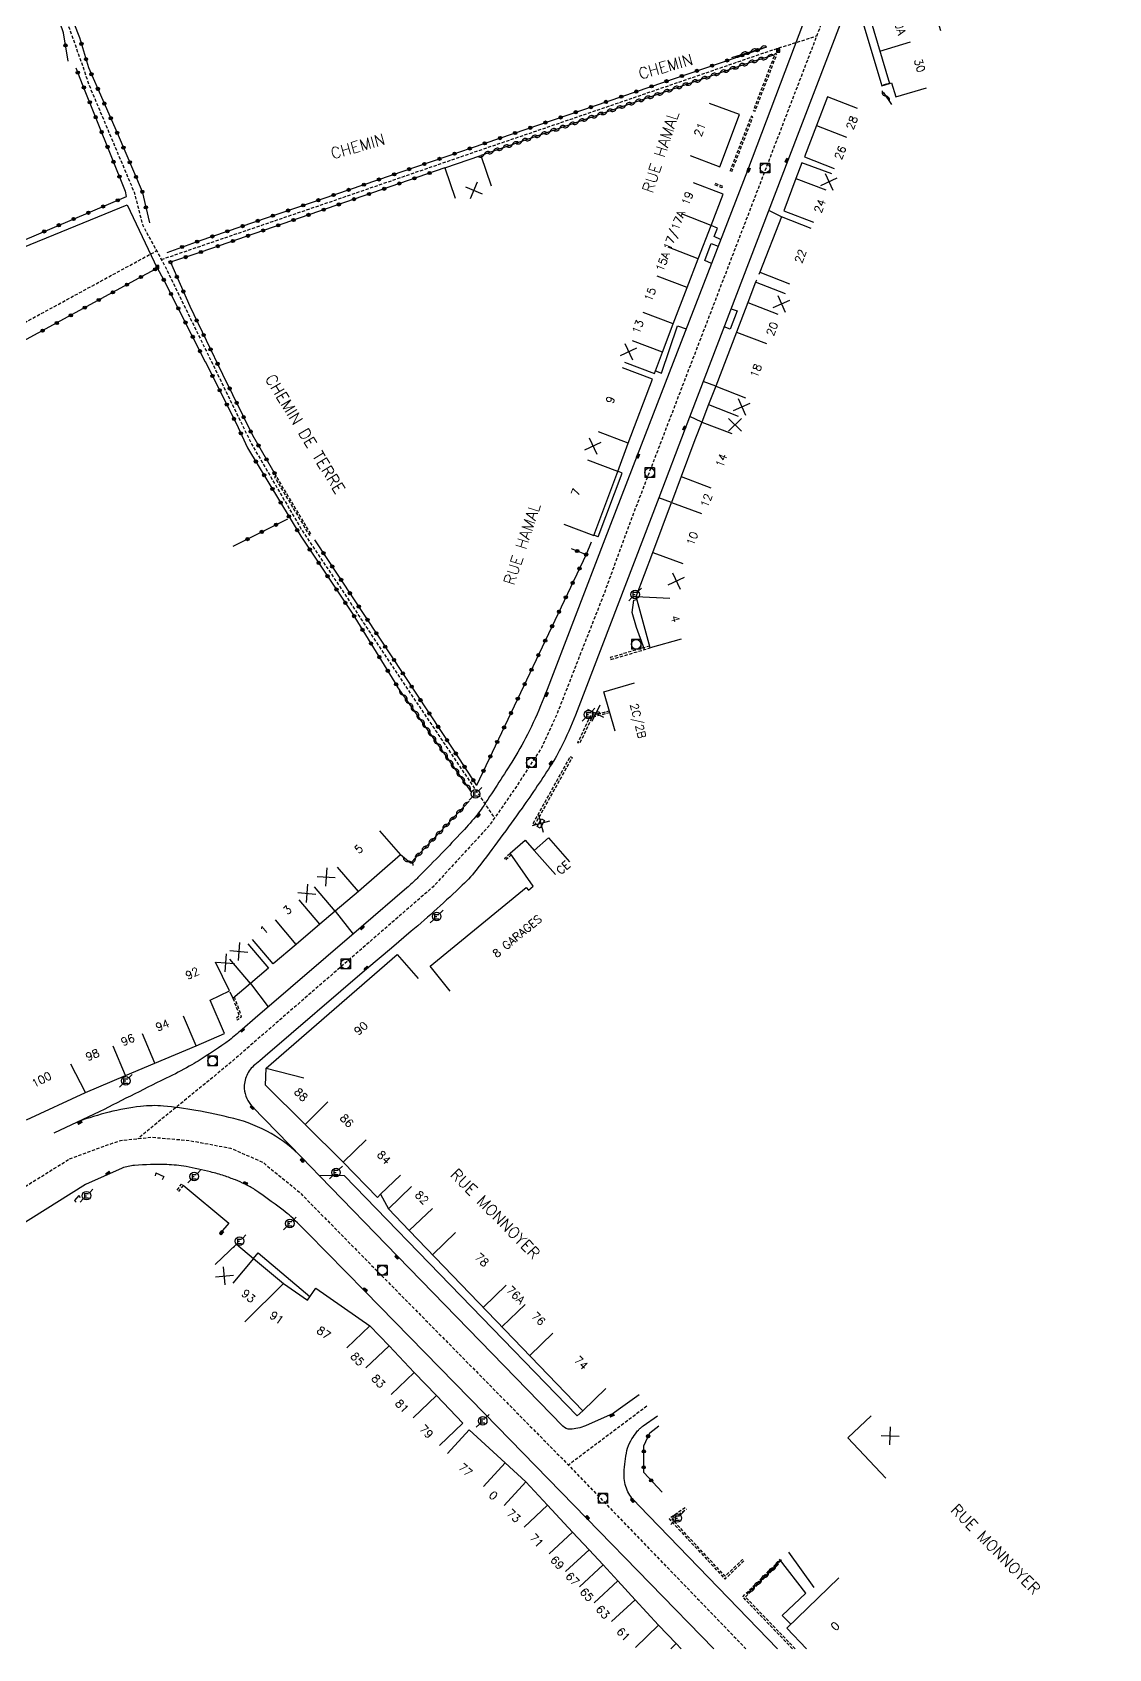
# Model space of a CAD drawing. Header units: millimetres. Extents: x 150000 to 151000, y 127999 to 129000.
# Drawn here: x 150408.3 to 150576.5, y 128000 to 128252.4 of the extents above; entities that cross this region are included whole.
import ezdxf
from ezdxf.enums import TextEntityAlignment as Align

# ---------------------------------------------------------------- set-up
doc = ezdxf.new("R2010")
doc.units = ezdxf.units.MM
doc.linetypes.add('DASHED', pattern=[0.75, 0.5, -0.25])
doc.layers.get('0').update_dxf_attribs({"linetype": 'CONTINUOUS'})
for name, color, linetype in [('W0001', 6, 'DASHED'), ('W0008', 7, 'CONTINUOUS'), ('W0017', 7, 'CONTINUOUS'), ('W0100', 7, 'CONTINUOUS'), ('W0112', 1, 'DASHED'), ('W0310', 3, 'CONTINUOUS'), ('W0322', 7, 'CONTINUOUS'), ('W0330', 7, 'CONTINUOUS'), ('W0334', 7, 'CONTINUOUS'), ('W0400', 7, 'CONTINUOUS'), ('W0420', 7, 'CONTINUOUS'), ('W0471', 7, 'CONTINUOUS'), ('W0984', 7, 'CONTINUOUS'), ('W0989', 7, 'CONTINUOUS'), ('W0991', 7, 'CONTINUOUS'), ('W1102', 7, 'CONTINUOUS')]:
    doc.layers.add(name, color=color, linetype=linetype)
doc.styles.get("Standard").update_dxf_attribs({"font": 'romans.shx', "width": 0.85})

# ---------------------------------------------------------------- blocks, each defined once
blk = doc.blocks.new('t310o')
at = {"color": 0, "linetype": 'Continuous'}
for centre, start, end in [((-0.5, 0.38), 216.8699, 323.1304), ((0.5, -0.37), 36.8699, 143.1303)]:
    blk.add_arc(centre, 0.625, start, end, dxfattribs=at)
blk = doc.blocks.new('t322o')
at = {"color": 0, "linetype": 'Continuous'}
for radius in [0.25, 0.15]:
    blk.add_circle((0, 0), radius, dxfattribs=at)
blk = doc.blocks.new('T471')
for p, q in [((-0.333334, 0.333334), (-0.333334, -0.333334)), ((-0.333334, 0.333334), (0.333334, 0.333334)), ((-0.333334, 0), (0, 0)), ((0.500001, 0.500001), (1.000002, 1.000002)), ((-0.500001, -0.500001), (-1.000002, -1.000002)), ((-0.333334, -0.333334), (0.333334, -0.333334))]:
    blk.add_line(p, q)
blk.add_ellipse((0, 0), major_axis=(0.471405, 0.471405), ratio=1, start_param=5.4977871438, end_param=11.780972451)
blk = doc.blocks.new('T400')
for p, q in [((-0.15, 0.3), (0.15, 0.3)), ((-0.15, -0.25), (-0.15, 0.3)), ((-0.15, 0.15), (0.15, 0.15)), ((-0.15, 0), (0.15, 0)), ((0.15, 0.3), (0.15, -0.25)), ((-0.15, -0.15), (0.15, -0.15)), ((-0.15, -0.25), (-0.15, -0.3)), ((-0.15, -0.3), (0.15, -0.3)), ((0.15, -0.3), (0.15, -0.25))]:
    blk.add_line(p, q)
blk = doc.blocks.new('T420')
for p, q in [((0.75, 0.75), (-0.75, 0.75)), ((-0.75, 0.75), (-0.75, -0.75)), ((0.75, 0.75), (0.75, -0.75)), ((0.75, -0.75), (-0.75, -0.75))]:
    blk.add_line(p, q)
blk.add_ellipse((0, 0), major_axis=(-0.53, 0.53), ratio=1, start_param=3.926991, end_param=10.210176)
blk = doc.blocks.new('t991o')
at = {"color": 0, "linetype": 'Continuous'}
for p, q in [((-1, 1), (1, -1)), ((-1, -1), (1, 1))]:
    blk.add_line(p, q, dxfattribs=at)
blk = doc.blocks.new('t330o')
at = {"color": 0, "linetype": 'Continuous'}
for p, q in [((0.25, -0.25), (-0.25, 0.25)), ((-0.25, -0.25), (0.25, 0.25)), ((-0.25, 0.25), (-0.25, -0.25)), ((0.25, 0.25), (-0.25, 0.25)), ((0.25, -0.25), (0.25, 0.25)), ((-0.25, -0.25), (0.25, -0.25)), ((-0.25, -0.25), (-0.25, -0.25))]:
    blk.add_line(p, q, dxfattribs=at)

msp = doc.modelspace()

# ---------------------------------------------------------------- linework, layer by layer
at = {"layer": 'W0001', "flags": 128}
for points in [[(150481.93, 128686.81), (150484.56, 128680.58), (150494.57, 128657.93), (150499.42, 128646.64), (150506.57, 128630.5), (150509.82, 128622.69), (150514.76, 128610.71), (150520.48, 128597.04), (150522.95, 128590.54), (150528.28, 128575.83), (150533.24, 128562.18), (150534.54, 128558.27), (150536.1, 128553.46), (150537.66, 128548.64), (150539.48, 128542.26), (150542.21, 128532.5), (150549.61, 128501.92), (150566.78, 128431.67), (150570.54, 128416.31), (150575.48, 128395.11), (150576.52, 128385.74), (150575.86, 128372.99), (150574.17, 128365.96), (150572.86, 128361.93), (150565.95, 128343.71), (150531.51, 128253.45), (150501.75, 128175.93), (150497.67, 128164.76), (150493.89, 128155.13), (150490.24, 128145.77), (150487.89, 128140.69), (150483.85, 128134.45), (150479.68, 128128.46), (150470.95, 128118.97), (150439.04, 128091.27), (150424.83, 128079.64)], [(150568.47, 128424.75), (150538.97, 128416.48), (150486.34, 128401.02), (150446.9, 128389.63), (150427.5, 128386.97), (150358.53, 128364.95), (150363.96, 128349.96), (150367.39, 128341.72), (150374.59, 128327.81), (150379.22, 128319.05), (150381.46, 128314.89), (150384.02, 128309.77), (150389.53, 128299.06), (150396.02, 128286.69), (150398.25, 128283.09), (150400.25, 128280.69), (150401.69, 128278.22), (150406.24, 128270.78), (150408.8, 128266.38), (150410.72, 128262.06), (150414.15, 128252.95), (150416.31, 128246.79), (150417.13, 128244.32), (150424.24, 128227.45), (150425.59, 128222.25), (150429.03, 128215.94), (150442.62, 128188.05), (150450.44, 128174.68), (150455.61, 128166.98), (150465.96, 128151.33), (150480.55, 128129.71)], [(150428.49, 128216.93), (150455.68, 128226.22), (150477.81, 128233.85), (150499.57, 128241.27), (150523.73, 128249.57), (150530.89, 128251.84)], [(150327.75, 128164.84), (150350.31, 128174.64), (150372.58, 128188.17), (150399.01, 128202.66), (150427.75, 128218.29)], [(150414.16, 128076.48), (150417.66, 128077.8), (150422.09, 128079.36), (150427.04, 128079.87), (150432.9, 128079.35), (150439.28, 128078.17), (150444.35, 128075.96), (150450.08, 128071.27), (150491.07, 128029.73), (150519.81, 128000)], [(150504.36, 128037.87), (150492.1, 128028.67)]]:
    msp.add_lwpolyline(points, dxfattribs=at)
at = {"layer": 'W0001'}
msp.add_lwpolyline([(150291.17, 128000), (150294.16, 128001.86), (150312.04, 128012.97), (150335.93, 128027.87), (150361.73, 128043.9), (150368.65, 128048.22), (150394.46, 128064.26), (150414.16, 128076.48)], dxfattribs=at)
at = {"layer": 'W0008', "flags": 128}
for points in [[(150539.21, 128281.36), (150520.06, 128230.84), (150502.83, 128186.3), (150497.81, 128173.24), (150488.52, 128149.12), (150488.01, 128147.86, -0.021745), (150485.7, 128142.74, -0.024511), (150483.24, 128138.42, -0.003899), (150478.63, 128131.29, -0.025937), (150477.87, 128130.26, -0.017478), (150475.56, 128127.62, -0.006401), (150468.89, 128120.72, -0.007844), (150467.7, 128119.55, -0.011846), (150466.87, 128118.81), (150459.74, 128112.67), (150443.13, 128098.46), (150441.11, 128096.7, -0.00845), (150439.13, 128095.03, -0.02396), (150438.4, 128094.49, -0.004155), (150434.55, 128091.96, -0.012897), (150433.28, 128091.19, -0.016036), (150429.81, 128089.35, 0.00516), (150418.89, 128083.86), (150411.67, 128080.5)], [(150534.83, 128254.37), (150526.4, 128232.39), (150510.33, 128190.53), (150506.25, 128179.71), (150493.46, 128146.43, -0.020033), (150491.29, 128141.4, -0.030365), (150489.54, 128138.23, -0.012692), (150484.85, 128131.26, -0.009191), (150477.96, 128121.93, -0.038748), (150475.51, 128119.21, -0.013233), (150467.55, 128112.02), (150464.45, 128109.37), (150460.6, 128106.14), (150444.71, 128092.53), (150443.88, 128091.82), (150443.11, 128091.19, 0.119661), (150441.83, 128089.52, 0.11984), (150441.46, 128087.46, 0.086762), (150441.83, 128085.93, 0.091321), (150442.67, 128084.69), (150450.46, 128076.68, 0.07091), (150445.65, 128080.43, 0.068629), (150439.8, 128082.79, 0.017889), (150433.86, 128084.06, 0.021472), (150428.83, 128084.73, 0.052499), (150425.26, 128084.67, 0.059619), (150415.52, 128082.29)], [(150503.18, 128039.64), (150499.89, 128037.32), (150499.1, 128036.72), (150494.75, 128034.8, -0.099853), (150492.36, 128034.27, -0.207255), (150491.23, 128034.73), (150465.4, 128061.28), (150453.24, 128073.8), (150450.46, 128076.68)], [(150514.81, 128000), (150494.92, 128020.36), (150479, 128036.72), (150460.3, 128055.81), (150451.38, 128064.88, 0.00602), (150448.75, 128067.48, 0.02904), (150448.17, 128067.98, 0.011924), (150443.11, 128071.66, 0.042104), (150441.57, 128072.55, 0.015535), (150440.08, 128073.19, 0.013278), (150438.3, 128073.84, 0.021385), (150436.19, 128074.44, 0.011983), (150432.36, 128075.27, 0.041251), (150429.34, 128075.59, 0.0249), (150424.31, 128075.46, 0.067094), (150422.36, 128075.04), (150416.64, 128072.46)], [(150524.79, 128000), (150503.17, 128022.3), (150502.41, 128023.08, -0.106359), (150501.17, 128025.04, -0.09913), (150500.8, 128027.5, -0.041379), (150501.24, 128030.93, -0.086428), (150501.86, 128032.48, -0.014988), (150502.58, 128033.57, -0.026831), (150503.03, 128034.14, -0.032945), (150503.34, 128034.45, -0.026027), (150503.77, 128034.79), (150506.03, 128036.37)]]:
    msp.add_lwpolyline(points, format="xyb", dxfattribs=at)
for points in [[(150539.24, 128254.56), (150538, 128254.28), (150541.05, 128244.07), (150542.26, 128244.43)], [(150397.84, 128209.22), (150398.5, 128209.78), (150396.51, 128214.57), (150423.18, 128225.47), (150427.82, 128215.56)], [(150525.39, 128223.59), (150523.4, 128224.59)], [(150515.89, 128220.07), (150514.87, 128220.5), (150515.37, 128221.85), (150514.4, 128222.24)], [(150514.44, 128216.31), (150513.43, 128216.75), (150514.42, 128219.42), (150515.49, 128219.03)], [(150517.51, 128209.25), (150518.46, 128208.94), (150517.38, 128206.05), (150516.43, 128206.41)], [(150505.71, 128199.52), (150506.62, 128199.18), (150509.14, 128206.59), (150510.5, 128206.13)], [(150515.11, 128197.15), (150513.15, 128197.88)], [(150512.95, 128191.55), (150511.05, 128192.42)], [(150508.19, 128178.98), (150506.24, 128179.71)], [(150455.66, 128115.16), (150458.48, 128111.59)], [(150442.45, 128103.89), (150445.18, 128100.22)], [(150494.35, 128037.16), (150493.47, 128036.34), (150457.1, 128073.85), (150453.16, 128073.88)], [(150431.91, 128072.36), (150439.02, 128066.44), (150437.73, 128064.92)], [(150442.87, 128060.94), (150443.61, 128061.83), (150451.72, 128054.99)], [(150526.83, 128003.85), (150525.52, 128005.2), (150529.2, 128008.69), (150525.07, 128013.97)], [(150526.47, 128015.08), (150530.43, 128009.56)]]:
    msp.add_lwpolyline(points, dxfattribs=at)
at = {"layer": 'W0008'}
msp.add_lwpolyline([(150416.64, 128072.46), (150401.75, 128063.19), (150389.06, 128055.29, 0.146536), (150386.04, 128051.76, 0.12245), (150385.55, 128046.28), (150386.44, 128034.7), (150387.41, 128023.05)], format="xyb", dxfattribs=at)
at = {"layer": 'W0017'}
for p, q in [((150500.5, 128183.59), (150499.8, 128183.86)), ((150496.74, 128173.62), (150496.07, 128173.88)), ((150427.65, 128074.32), (150427.53, 128073.83)), ((150428.87, 128073.75), (150428.63, 128073.21))]:
    msp.add_line(p, q, dxfattribs=at)
at = {"layer": 'W0017', "flags": 128}
for points in [[(150496.74, 128173.62), (150500.5, 128183.59)], [(150504.01, 128156.02), (150502.75, 128159.46), (150502.04, 128161.82), (150502.3, 128163.74), (150502.81, 128163.83)], [(150427.65, 128074.32), (150428.87, 128073.75)]]:
    msp.add_lwpolyline(points, dxfattribs=at)
at = {"layer": 'W0100', "flags": 128}
for points in [[(150550.28, 128252.63), (150548.85, 128257.43), (150539.24, 128254.56), (150542.26, 128244.43), (150542.59, 128244.52), (150543.24, 128242.31), (150548.04, 128243.73)], [(150511.1, 128233.15), (150515.77, 128231.39), (150518.85, 128239.55), (150514.17, 128241.31)], [(150537.26, 128240.52), (150532.6, 128242.33), (150530.87, 128237.87), (150528.97, 128232.98), (150533.63, 128231.16)], [(150533.27, 128230.31), (150528.58, 128232.05), (150527.66, 128229.58), (150525.74, 128224.54), (150530.41, 128222.75)], [(150500.88, 128200.89), (150505.57, 128199.14), (150506.81, 128202.48), (150508.45, 128206.87), (150510.64, 128212.55), (150512.36, 128217.04), (150514.4, 128222.24), (150516.29, 128227.11), (150511.63, 128228.92)], [(150530.05, 128221.77), (150525.39, 128223.59), (150522.01, 128214.95), (150526.66, 128213.12)], [(150526.02, 128211.58), (150521.35, 128213.37), (150520.14, 128210.2), (150518.38, 128205.6), (150515.11, 128197.15), (150513.99, 128194.27), (150512.95, 128191.55), (150511.87, 128188.75), (150509.7, 128183.02), (150508.19, 128178.98)], [(150491.38, 128175.6), (150496.06, 128173.85), (150499.8, 128183.85), (150501.46, 128188.27), (150505.23, 128198.26), (150500.55, 128200.03)], [(150509.72, 128157.62), (150504.9, 128156.28), (150502.68, 128164.29), (150505.31, 128171.2), (150508.21, 128179)], [(150499.38, 128143.27), (150497.62, 128149.44), (150502.43, 128150.81)], [(150462.6, 128127.73), (150465.87, 128123.95), (150459.31, 128118.25), (150455.66, 128115.16), (150453.28, 128113.12), (150449.57, 128109.98), (150445.98, 128106.92), (150442.74, 128110.72)], [(150473.65, 128102.69), (150470.48, 128106.56), (150485.5, 128118.86), (150485.84, 128118.44), (150486.61, 128119.07), (150483.02, 128124.24), (150485.33, 128126.28), (150486.77, 128124.65), (150488.98, 128126.6), (150492.29, 128122.86)], [(150442.01, 128110.09), (150445.25, 128106.28), (150442.45, 128103.89), (150439.69, 128101.55)], [(150450.89, 128081.93), (150444.78, 128088.01), (150444.88, 128090.66), (150465.34, 128108.41), (150468.61, 128104.64)], [(150407.45, 128082.6), (150416.66, 128086.84), (150422.9, 128089.48), (150427.5, 128091.43), (150433.91, 128094.15), (150438.36, 128096.04), (150436.13, 128101.28), (150439.14, 128102.72)], [(150439.21, 128102.58), (150439.69, 128101.58)], [(150450.97, 128081.85), (150456.92, 128075.97), (150462.26, 128070.47), (150462.76, 128070.96), (150463.97, 128068.7), (150467.24, 128065.28), (150494.35, 128037.16), (150497.95, 128040.63)], [(150436.92, 128059.98), (150440.24, 128063.15), (150442.87, 128060.94), (150447.58, 128057.02), (150451.33, 128054.43), (150452.61, 128056.28), (150461.09, 128050.42), (150464.07, 128047.29), (150468, 128043.13), (150471.47, 128039.51), (150475.59, 128035.19), (150471.97, 128031.74)], [(150539.39, 128036.36), (150535.77, 128032.92), (150541.71, 128026.65)], [(150473.21, 128030.49), (150476.6, 128034.17), (150482.2, 128029.02), (150485.44, 128026.06), (150488.84, 128022.4), (150492.76, 128018.21), (150495.32, 128015.46), (150497.51, 128013.07), (150499.81, 128010.58), (150502.52, 128007.65), (150506.19, 128003.67), (150508.96, 128000.82), (150509.74, 128000)], [(150529.31, 128000), (150526.23, 128003.19), (150534.38, 128011.05)]]:
    msp.add_lwpolyline(points, dxfattribs=at)
for points in [[(150496.94, 128146.07), (150495.94, 128145.73), (150495.84, 128146.02), (150496.84, 128146.36)], [(150487.21, 128128.38), (150487.9, 128129.61), (150488.37, 128129.35), (150487.67, 128128.12)]]:
    msp.add_lwpolyline(points, close=True, dxfattribs=at)
at = {"layer": 'W0112', "flags": 128}
for points in [[(150524.68, 128249), (150524.4, 128249.1), (150520.99, 128240.22), (150521.27, 128240.11)], [(150520.93, 128239.2), (150520.66, 128239.31), (150517.35, 128230.76), (150517.63, 128230.65)], [(150446.45, 128183.1), (150446.19, 128182.94), (150451.62, 128173.88), (150451.88, 128174.03)], [(150492.4, 128139.33), (150492.67, 128139.18), (150486.82, 128128.64), (150486.56, 128128.79)]]:
    msp.add_lwpolyline(points, close=True, dxfattribs=at)
for points in [[(150515.01, 128228.84), (150516.21, 128228.38), (150516.11, 128228.14), (150514.91, 128228.6)], [(150521.5, 128213.72), (150521.35, 128213.37)], [(150522.01, 128214.95), (150521.86, 128214.57)], [(150504.81, 128156.57), (150498.64, 128154.77), (150498.73, 128154.48), (150504.9, 128156.28)], [(150498.56, 128146.15), (150495.78, 128145.43), (150493.84, 128141.34), (150493.57, 128141.47), (150495.57, 128145.68), (150498.48, 128146.44)], [(150483.23, 128124.02), (150482.31, 128123.15), (150482.1, 128123.37), (150483.02, 128124.24)], [(150439.69, 128101.58), (150440.68, 128098.84), (150440.16, 128098.41), (150440.36, 128098.18), (150441.04, 128098.74), (150439.94, 128101.76)], [(150430.95, 128071.62), (150431.66, 128072.55), (150431.91, 128072.36), (150431.19, 128071.41)], [(150510.36, 128022.01), (150507.82, 128020.28), (150516.57, 128010.88), (150519.53, 128013.71), (150519.32, 128013.92), (150516.58, 128011.31), (150508.27, 128020.23), (150510.53, 128021.77)], [(150527.1, 128000), (150519.32, 128008.11), (150524.75, 128013.42), (150524.86, 128013.31)], [(150527.51, 128000), (150519.74, 128008.1), (150524.96, 128013.21)]]:
    msp.add_lwpolyline(points, dxfattribs=at)
at = {"layer": 'W0310', "flags": 128}
for points in [[(150524.35, 128248.87), (150520.79, 128247.82), (150478.4, 128233.19)], [(150517.63, 128248.49), (150522.68, 128250.03)], [(150541.27, 128243.06), (150542.56, 128241.14)], [(150542.26, 128244.43), (150541.31, 128244.19)], [(150477.03, 128133.69), (150465.42, 128150.19)], [(150476.6, 128132.37), (150467.41, 128122.66), (150465.87, 128123.95)], [(150520.04, 128008.58), (150525.41, 128013.85)]]:
    msp.add_lwpolyline(points, dxfattribs=at)
at = {"layer": 'W0322', "flags": 128}
for points in [[(150413.94, 128247.9), (150413.18, 128252.32), (150411.15, 128258.25)], [(150413, 128258.6), (150412.97, 128258.64), (150415.71, 128251.6), (150417.1, 128246.93), (150421.58, 128236.73), (150425.51, 128227.54), (150426.65, 128222.64)], [(150429.39, 128218.05), (150434.56, 128219.88), (150517.52, 128248.22), (150523.08, 128250.12)], [(150422.87, 128227.54), (150416.2, 128244.27), (150415.16, 128246.79)], [(150472.77, 128231.24), (150434.69, 128218.1), (150429.92, 128216.51), (150432.93, 128209.66), (150438.06, 128199.04), (150442.74, 128189.5), (150446.45, 128183.1)], [(150397.48, 128209.15), (150395.22, 128214.97), (150423.07, 128226.76), (150422.88, 128227.59)], [(150435.41, 128200.9), (150428.89, 128213.74), (150427.87, 128215.59), (150426.1, 128214.63), (150403.37, 128202.23)], [(150435.36, 128200.98), (150440.19, 128191.35), (150441.98, 128187.53), (150450.3, 128173.71), (150458.33, 128161.7), (150465.42, 128150.19)], [(150439.72, 128172.14), (150448.28, 128176.45)], [(150452.44, 128173.16), (150474.24, 128140.17), (150477.76, 128134.81)], [(150495.65, 128172.79), (150494.88, 128170.86)], [(150494.86, 128170.87), (150477.76, 128134.81)], [(150492.55, 128171.79), (150494.87, 128170.84)], [(150506.74, 128024.46), (150503.86, 128027.52), (150503.88, 128031.68), (150504.8, 128033.72), (150506.21, 128034.81)]]:
    msp.add_lwpolyline(points, dxfattribs=at)
at = {"layer": 'W0334'}
msp.add_lwpolyline([(150415.88, 128070.47), (150415.59, 128070.75), (150414.9, 128070), (150415.19, 128069.72)], dxfattribs=at)
at = {"layer": 'W1102'}
for p, q in [((150540.75, 128249.49), (150545.54, 128250.92)), ((150530.87, 128237.87), (150535.53, 128236.05)), ((150472.77, 128231.24), (150478.4, 128233.19)), ((150478.4, 128233.19), (150480.03, 128228.46)), ((150472.77, 128231.24), (150474.4, 128226.52)), ((150527.66, 128229.58), (150532.34, 128227.8)), ((150514.4, 128222.24), (150509.75, 128224.06)), ((150512.36, 128217.04), (150507.71, 128218.87)), ((150510.64, 128212.55), (150505.97, 128214.35)), ((150520.14, 128210.2), (150524.81, 128208.42)), ((150508.45, 128206.87), (150503.78, 128208.67)), ((150518.38, 128205.6), (150523.05, 128203.82)), ((150506.81, 128202.48), (150502.12, 128204.22)), ((150515.11, 128197.15), (150519.77, 128195.33)), ((150513.99, 128194.27), (150518.65, 128192.46)), ((150501.46, 128188.27), (150496.78, 128190.04)), ((150512.95, 128191.55), (150517.62, 128189.77)), ((150499.8, 128183.85), (150495.12, 128185.61)), ((150509.7, 128183.02), (150514.38, 128181.26)), ((150508.19, 128178.98), (150512.9, 128177.26)), ((150505.31, 128171.2), (150510, 128169.45)), ((150502.68, 128164.29), (150507.94, 128164.05)), ((150486.77, 128124.65), (150490.09, 128120.91)), ((150459.31, 128118.25), (150456.03, 128122.03)), ((150453.28, 128113.12), (150450.05, 128116.94)), ((150455.66, 128115.16), (150452.42, 128118.97)), ((150449.57, 128109.98), (150446.34, 128113.79)), ((150439.14, 128102.72), (150436.97, 128107.23)), ((150442.45, 128103.89), (150439.2, 128107.69)), ((150433.91, 128094.15), (150431.96, 128098.75)), ((150422.9, 128089.48), (150420.95, 128094.09)), ((150427.5, 128091.43), (150425.54, 128096.03)), ((150416.66, 128086.84), (150414.33, 128091.26)), ((150444.88, 128090.66), (150450.75, 128089.13)), ((150450.97, 128081.85), (150454.5, 128085.4)), ((150456.92, 128075.97), (150460.5, 128079.46)), ((150462.76, 128070.96), (150465.85, 128073.94)), ((150463.97, 128068.7), (150467.59, 128072.15)), ((150467.24, 128065.28), (150470.85, 128068.74)), ((150470.9, 128061.55), (150474.46, 128064.99)), ((150442.87, 128060.94), (150439.66, 128057.1)), ((150447.58, 128057.02), (150441.54, 128051.02)), ((150478.81, 128053.33), (150482.38, 128056.78)), ((150481.76, 128050.29), (150485.32, 128053.73)), ((150461.09, 128050.42), (150457.46, 128046.98)), ((150486.06, 128045.79), (150489.64, 128049.25)), ((150464.07, 128047.29), (150460.44, 128043.84)), ((150468, 128043.13), (150464.39, 128039.68)), ((150471.47, 128039.51), (150467.85, 128036.05)), ((150482.2, 128029.02), (150478.83, 128025.33)), ((150485.44, 128026.06), (150482.06, 128022.37)), ((150488.84, 128022.4), (150485.18, 128018.99)), ((150492.76, 128018.21), (150489.1, 128014.79)), ((150495.32, 128015.46), (150491.66, 128012.05)), ((150497.51, 128013.07), (150493.83, 128009.68)), ((150499.81, 128010.58), (150496.14, 128007.18)), ((150502.52, 128007.65), (150498.84, 128004.26)), ((150506.19, 128003.67), (150502.6, 128000.18)), ((150508.96, 128000.82), (150508.1, 128000))]:
    msp.add_line(p, q, dxfattribs=at)

# ---------------------------------------------------------------- block references
at = {"layer": 'W0310'}
for p, rotation in [((150522.1, 128249.86), 17.02563134892844), ((150519.12, 128248.94), 17.02563134892844), ((150520.22, 128247.62), 199.0428152417917), ((150520.61, 128249.4), 17.02563134892844), ((150521.71, 128248.09), 196.3788647911568), ((150523.21, 128248.53), 196.3788647911568), ((150512.85, 128245.08), 199.0428152417917), ((150514.32, 128245.59), 199.0428152417917), ((150515.8, 128246.1), 199.0428152417917), ((150517.27, 128246.61), 199.0428152417917), ((150518.75, 128247.12), 199.0428152417917), ((150505.47, 128242.53), 199.0428152417917), ((150506.95, 128243.04), 199.0428152417917), ((150508.42, 128243.55), 199.0428152417917), ((150509.9, 128244.06), 199.0428152417917), ((150511.37, 128244.57), 199.0428152417917), ((150541.69, 128242.44), 303.9737190622713), ((150498.1, 128239.99), 199.0428152417917), ((150499.58, 128240.5), 199.0428152417917), ((150501.05, 128241.01), 199.0428152417917), ((150502.53, 128241.52), 199.0428152417917), ((150504, 128242.03), 199.0428152417917), ((150490.73, 128237.44), 199.0428152417917), ((150492.2, 128237.95), 199.0428152417917), ((150493.68, 128238.46), 199.0428152417917), ((150495.15, 128238.97), 199.0428152417917), ((150496.63, 128239.48), 199.0428152417917), ((150483.36, 128234.9), 199.0428152417917), ((150484.83, 128235.41), 199.0428152417917), ((150486.3, 128235.92), 199.0428152417917), ((150487.78, 128236.43), 199.0428152417917), ((150489.25, 128236.94), 199.0428152417917), ((150478.93, 128233.37), 199.0428152417917), ((150480.41, 128233.88), 199.0428152417917), ((150481.88, 128234.39), 199.0428152417917), ((150466.32, 128148.92), 125.109845391054), ((150467.22, 128147.64), 125.109845391054), ((150468.12, 128146.37), 125.109845391054), ((150469.01, 128145.09), 125.109845391054), ((150469.91, 128143.81), 125.109845391054), ((150470.81, 128142.54), 125.109845391054), ((150471.7, 128141.26), 125.109845391054), ((150472.6, 128139.99), 125.109845391054), ((150473.5, 128138.71), 125.109845391054), ((150474.4, 128137.43), 125.109845391054), ((150475.29, 128136.16), 125.109845391054), ((150476.19, 128134.88), 125.109845391054), ((150475.68, 128131.4), 226.5636396219006), ((150473.54, 128129.13), 226.5636396219006), ((150474.61, 128130.26), 226.5636396219006), ((150471.39, 128126.87), 226.5636396219006), ((150472.47, 128128), 226.5636396219006), ((150468.18, 128123.47), 226.5636396219006), ((150469.25, 128124.6), 226.5636396219006), ((150470.32, 128125.73), 226.5636396219006), ((150467.07, 128122.95), 139.979366430509), ((150524.49, 128012.95), 44.50111549369218), ((150521.16, 128009.67), 44.50111549369218), ((150522.27, 128010.77), 44.50111549369218), ((150523.38, 128011.86), 44.50111549369218)]:
    msp.add_blockref('t310o', p, dxfattribs=dict(at, rotation=rotation))
at = {"layer": 'W0322'}
for p, rotation in [((150413.52, 128250.36), 99.8044946126811), ((150416.01, 128250.6), 286.6033544282781), ((150416.72, 128248.21), 286.6033544282781), ((150516.91, 128248.01), 18.85628258979535), ((150519.27, 128248.82), 18.95372417007457), ((150521.64, 128249.63), 18.95372417007457), ((150415.44, 128246.11), 112.5015845789941), ((150417.57, 128245.86), 293.6943732503948), ((150509.81, 128245.58), 18.85628258979535), ((150512.18, 128246.39), 18.85628258979535), ((150514.54, 128247.2), 18.85628258979535), ((150416.39, 128243.8), 111.7596089793732), ((150418.58, 128243.57), 293.6943732503948), ((150502.71, 128243.16), 18.85628258979535), ((150505.08, 128243.97), 18.85628258979535), ((150507.44, 128244.77), 18.85628258979535), ((150417.31, 128241.48), 111.7596089793732), ((150419.58, 128241.28), 293.6943732503948), ((150493.25, 128239.93), 18.85628258979535), ((150495.61, 128240.73), 18.85628258979535), ((150497.98, 128241.54), 18.85628258979535), ((150500.35, 128242.35), 18.85628258979535), ((150418.24, 128239.15), 111.7596089793732), ((150420.59, 128238.99), 293.6943732503948), ((150486.15, 128237.5), 18.85628258979535), ((150488.52, 128238.31), 18.85628258979535), ((150490.88, 128239.12), 18.85628258979535), ((150419.17, 128236.83), 111.7596089793732), ((150421.59, 128236.7), 293.1482176258648), ((150479.05, 128235.08), 18.85628258979535), ((150481.42, 128235.89), 18.85628258979535), ((150483.79, 128236.69), 18.85628258979535), ((150420.09, 128234.51), 111.7596089793732), ((150422.57, 128234.4), 293.1482176258648), ((150471.96, 128232.65), 18.85628258979535), ((150474.32, 128233.46), 18.85628258979535), ((150476.69, 128234.27), 18.85628258979535), ((150421.02, 128232.19), 111.7596089793732), ((150421.95, 128229.87), 111.7596089793732), ((150423.56, 128232.11), 293.1482176258648), ((150424.54, 128229.81), 293.1482176258648), ((150464.86, 128230.23), 18.85628258979535), ((150467.22, 128231.04), 18.85628258979535), ((150469.59, 128231.85), 18.85628258979535), ((150470.4, 128230.43), 19.04281524179514), ((150425.52, 128227.51), 283.1090946356779), ((150457.76, 128227.81), 18.85628258979535), ((150460.13, 128228.61), 18.85628258979535), ((150462.49, 128229.42), 18.85628258979535), ((150463.31, 128227.98), 19.04281524179514), ((150465.68, 128228.8), 19.04281524179514), ((150468.04, 128229.61), 19.04281524179514), ((150419.4, 128225.21), 22.94321624194634), ((150421.7, 128226.18), 22.94321624194634), ((150426.08, 128225.07), 283.1090946356779), ((150450.66, 128225.38), 18.85628258979535), ((150453.03, 128226.19), 18.85628258979535), ((150455.4, 128227), 18.85628258979535), ((150456.22, 128225.53), 19.04281524179514), ((150458.59, 128226.35), 19.04281524179514), ((150460.95, 128227.17), 19.04281524179514), ((150412.49, 128222.28), 22.94321624194634), ((150414.79, 128223.26), 22.94321624194634), ((150417.09, 128224.23), 22.94321624194634), ((150443.57, 128222.96), 18.85628258979535), ((150445.93, 128223.77), 18.85628258979535), ((150446.77, 128222.27), 19.04281524179514), ((150448.3, 128224.57), 18.85628258979535), ((150449.13, 128223.09), 19.04281524179514), ((150451.5, 128223.9), 19.04281524179514), ((150453.86, 128224.72), 19.04281524179514), ((150410.19, 128221.31), 22.94321624194634), ((150434.1, 128219.72), 19.48690239405209), ((150436.47, 128220.53), 18.85628258979535), ((150438.83, 128221.34), 18.85628258979535), ((150439.68, 128219.82), 19.04281524179514), ((150441.2, 128222.15), 18.85628258979535), ((150442.04, 128220.64), 19.04281524179514), ((150444.41, 128221.46), 19.04281524179514), ((150431.75, 128218.89), 19.48690239405209), ((150432.3, 128217.31), 198.4288266356195), ((150434.67, 128218.1), 198.4288266356195), ((150437.32, 128219.01), 19.04281524179514), ((150427.51, 128215.39), 208.6078592396877), ((150429.93, 128216.52), 198.4288266356195), ((150423.12, 128213), 208.6078592399062), ((150425.31, 128214.2), 208.6078592399062), ((150428.87, 128213.76), 118.6078592395516), ((150430.92, 128214.23), 293.7083017667222), ((150418.73, 128210.61), 208.6078592399062), ((150420.93, 128211.8), 208.6078592399062), ((150430.01, 128211.54), 116.9433701300062), ((150431.92, 128211.94), 293.7083017667222), ((150414.34, 128208.21), 208.6078592399062), ((150416.54, 128209.41), 208.6078592399062), ((150431.14, 128209.31), 116.9433701300062), ((150432.27, 128207.08), 116.9433701300062), ((150434.02, 128207.41), 295.8008864306864), ((150409.95, 128205.82), 208.6078592399062), ((150412.15, 128207.01), 208.6078592399062), ((150433.4, 128204.85), 116.9433701300062), ((150435.1, 128205.15), 295.8008864306864), ((150434.54, 128202.62), 116.9433701300062), ((150436.19, 128202.9), 295.8008864306864), ((150437.28, 128200.65), 295.8008864306864), ((150436.48, 128198.74), 296.6566752882205), ((150437.61, 128196.51), 296.6566752882205), ((150439.16, 128196.8), 116.122907716347), ((150440.26, 128194.55), 116.122907716347), ((150438.73, 128194.27), 296.6566752882205), ((150439.85, 128192.04), 296.6566752882205), ((150441.36, 128192.31), 116.122907716347), ((150440.93, 128189.79), 295.0460393733194), ((150442.46, 128190.06), 116.122907716347), ((150443.68, 128187.88), 120.0763038641425), ((150443.27, 128185.38), 301.0519748591825), ((150444.93, 128185.72), 120.0763038641425), ((150444.56, 128183.24), 301.0519748591825), ((150446.18, 128183.55), 120.0763038641425), ((150445.85, 128181.1), 301.0519748591825), ((150447.14, 128178.96), 301.0519748591825), ((150448.43, 128176.82), 301.0519748591825), ((150444.19, 128174.39), 26.69700374216767), ((150446.42, 128175.51), 26.69700374216767), ((150449.72, 128174.67), 301.0519748591825), ((150441.96, 128173.27), 26.69700374216767), ((150451.69, 128171.63), 123.752546009311), ((150453.08, 128169.55), 123.752546009311), ((150453.82, 128171.07), 303.4572651500337), ((150493.48, 128171.41), 244.6296406550973), ((150494.86, 128170.85), 337.7225410238775), ((150454.47, 128167.47), 123.752546009311), ((150455.2, 128168.99), 303.4572651500337), ((150456.58, 128166.9), 303.4572651500337), ((150493.83, 128168.69), 244.6296406550973), ((150455.86, 128165.39), 123.752546009311), ((150457.96, 128164.82), 303.4572651500337), ((150491.69, 128164.18), 244.6296406550973), ((150492.76, 128166.43), 244.6296406550973), ((150457.25, 128163.31), 123.752546009311), ((150459.34, 128162.73), 303.4572651500337), ((150490.62, 128161.92), 244.6296406550973), ((150458.62, 128161.22), 121.6716124814252), ((150460.71, 128160.65), 303.4572651500337), ((150489.55, 128159.66), 244.6296406550973), ((150459.93, 128159.1), 121.6716124814252), ((150461.25, 128156.97), 121.6716124814252), ((150462.09, 128158.56), 303.4572651500337), ((150488.48, 128157.4), 244.6296406550973), ((150462.56, 128154.84), 121.6716124814252), ((150463.47, 128156.47), 303.4572651500337), ((150464.85, 128154.39), 303.4572651500337), ((150487.4, 128155.14), 244.6296406550973), ((150463.87, 128152.71), 121.6716124814252), ((150466.23, 128152.3), 303.4572651500337), ((150486.33, 128152.88), 244.6296406550973), ((150465.18, 128150.58), 121.6716124814252), ((150467.61, 128150.22), 303.4572651500337), ((150485.26, 128150.62), 244.6296406550973), ((150468.98, 128148.13), 303.4572651500337), ((150484.19, 128148.36), 244.6296406550973), ((150470.36, 128146.05), 303.4572651500337), ((150483.12, 128146.1), 244.6296406550973), ((150471.74, 128143.96), 303.4572651500337), ((150473.12, 128141.87), 303.4572651500337), ((150480.98, 128141.59), 244.6296406550973), ((150482.05, 128143.85), 244.6296406550973), ((150474.5, 128139.79), 303.2884822469944), ((150479.91, 128139.33), 244.6296406550973), ((150475.87, 128137.7), 303.2884822469944), ((150478.83, 128137.07), 244.6296406550973), ((150477.24, 128135.61), 303.2884822469944), ((150504.55, 128033.17), 65.69737290420548), ((150503.88, 128030.81), 89.67111550391597), ((150503.86, 128028.31), 89.67111550391597), ((150505.03, 128026.28), 133.2528861787804)]:
    msp.add_blockref('t322o', p, dxfattribs=dict(at, rotation=rotation))
at = {"layer": 'W0330', "rotation": 359.96724}
for p in [(150524.88, 128249.56), (150427.87, 128215.75)]:
    msp.add_blockref('t330o', p, dxfattribs=at)
at = {"layer": 'W0400'}
for p, rotation in [((150526.22, 128232.38), 157.1418474272319), ((150520.24, 128230.92), 338.8208775941515), ((150510.22, 128190.59), 157.6454734903289), ((150502.98, 128186.25), 337.6681220187785), ((150488.67, 128149.05), 338.7082540179717), ((150489.37, 128138.27), 144.8942227384194), ((150478.01, 128130.15), 320.3538061116334), ((150459.86, 128112.6), 310.0692007228984), ((150460.5, 128106.25), 129.8094195663226), ((150441.18, 128096.59), 311.8863495904308), ((150442.68, 128084.5), 222.8517774015975), ((150415.75, 128082.16), 298.1220750873454), ((150450.5, 128076.22), 220.5474569220196), ((150420.16, 128074.24), 120.0130462245622), ((150441.66, 128072.67), 64.7022809209476), ((150437.89, 128064.96), 319.7929679332597), ((150465.29, 128061.13), 223.7994150474809), ((150460.36, 128056.04), 50.90621140504683), ((150498.9, 128036.44), 296.0287503620201), ((150502.13, 128023.14), 219.2668677602531), ((150495.08, 128020.48), 43.89558639056855)]:
    msp.add_blockref('T400', p, dxfattribs=dict(at, rotation=rotation))
at = {"layer": 'W0420', "rotation": 359.96724}
for p in [(150522.83, 128231.19), (150504.79, 128183.65), (150502.69, 128156.84), (150486.29, 128138.34), (150457.28, 128106.92), (150436.49, 128091.78), (150463.03, 128059.1), (150497.48, 128023.49)]:
    msp.add_blockref('T420', p, dxfattribs=at)
at = {"layer": 'W0471', "rotation": 359.96724}
for p in [(150502.52, 128164.63), (150495.25, 128145.86), (150477.58, 128133.49), (150471.52, 128114.33), (150422.94, 128088.66), (150433.62, 128073.72), (150455.79, 128074.37), (150416.8, 128070.74), (150448.57, 128066.38), (150440.71, 128063.62), (150478.71, 128035.58), (150509.12, 128020.4)]:
    msp.add_blockref('T471', p, dxfattribs=at)
at = {"layer": 'W0991'}
for p, rotation in [((150532.81, 128229.07), 339.6356454482963), ((150477.3, 128227.71), 292.2477778757655), ((150525.41, 128210), 339.0309800093345), ((150501.5, 128202.55), 339.5771111483255), ((150519.21, 128193.91), 338.6805432235692), ((150518.14, 128191.12), 359.96724), ((150495.95, 128187.82), 339.4516491738617), ((150508.96, 128166.74), 339.6244430340084), ((150454.23, 128120.5), 310.9493054976505), ((150451.23, 128117.95), 310.5468759556808), ((150440.61, 128108.89), 310.4890703975664), ((150438.51, 128107.11), 310.4890703966177), ((150438.35, 128058.2), 50.07956498787394), ((150542.37, 128033.23), 43.51779527649334)]:
    msp.add_blockref('t991o', p, dxfattribs=dict(at, rotation=rotation))
at = {"layer": 'W0991', "extrusion": (0, 0, -1)}
for p, rotation in [((-150496.39, 128146.05), 341.2587260530071), ((-150487.79, 128128.86), 299.5528008930748)]:
    msp.add_blockref('t991o', p, dxfattribs=dict(at, rotation=rotation))

# ---------------------------------------------------------------- texts
at = {"layer": 'W0984'}
for s, rotation, p in [('30A', 286.607, (150543.8, 128253.52)), ('30', 286.5766, (150546.99, 128247.24)), ('21', 69.358, (150512.63, 128237.23)), ('28', 68.809, (150536.4, 128238.29)), ('26', 68.809, (150534.58, 128233.61)), ('19', 68.8361, (150510.69, 128226.48)), ('24', 68.809, (150531.38, 128225.29)), ('17/17A', 68.8361, (150508.72, 128221.45)), ('15A', 68.8361, (150506.84, 128216.6)), ('22', 68.809, (150528.36, 128217.45)), ('15', 68.8361, (150504.87, 128211.49)), ('13', 68.8361, (150502.95, 128206.43)), ('20', 68.809, (150523.93, 128206.11)), ('18', 68.809, (150521.41, 128199.57)), ('9', 69.2951, (150498.66, 128195.03)), ('14', 68.9787, (150516.01, 128185.56)), ('7', 69.5261, (150493.25, 128180.6)), ('12', 69.2639, (150513.65, 128179.31)), ('10', 69.4697, (150511.45, 128173.35)), ('4', 285.489, (150508.83, 128160.83)), ('2C/2B', 283.7646, (150502.91, 128144.86)), ('5', 40.9493, (150459.32, 128124.89)), ('CE', 41.5091, (150491.28, 128121.97)), ('3', 40.9493, (150448.19, 128115.36)), ('8 GARAGES', 39.3341, (150484.1, 128111.26)), ('1', 40.9493, (150444.54, 128112.26)), ('92', 25.6589, (150433.32, 128105.47)), ('94', 23.0469, (150428.67, 128097.36)), ('90', 40.9603, (150459.68, 128096.88)), ('96', 23.0106, (150423.25, 128095.06)), ('98', 22.9427, (150417.73, 128092.72)), ('100', 27.6906, (150409.77, 128088.87)), ('88', 315.1398, (150450.33, 128086.52)), ('86', 315.3344, (150457.47, 128082.45)), ('84', 315.3344, (150463.27, 128076.72)), ('82', 315.3344, (150469.21, 128070.45)), ('78', 315.3344, (150478.59, 128060.71)), ('93', 320.2083, (150442.11, 128055.07)), ('76A', 315.3344, (150483.86, 128055.24)), ('91', 324.9398, (150446.51, 128051.68)), ('76', 315.3344, (150487.43, 128051.54)), ('87', 325.3888, (150453.88, 128049.32)), ('85', 313.5343, (150459.13, 128045.23)), ('74', 315.3344, (150494.09, 128044.64)), ('83', 313.4337, (150462.41, 128041.77)), ('81', 313.7272, (150466.11, 128037.87)), ('79', 313.6887, (150469.91, 128033.9)), ('77', 317.4019, (150476.02, 128027.91)), ('0', 317.5223, (150480.37, 128023.92)), ('73', 317.5223, (150483.55, 128020.75)), ('71', 313.0661, (150487.14, 128016.89)), ('69', 313.0661, (150490.37, 128013.43)), ('67', 312.9998, (150492.73, 128010.88)), ('65', 312.7229, (150494.98, 128008.44)), ('63', 312.7871, (150497.49, 128005.72)), ('61', 312.6651, (150500.7, 128002.25)), ('0', 43.9564, (150533.78, 128003.52))]:
    msp.add_text(s, height=1.25, rotation=rotation, dxfattribs=at).set_placement(p, align=Align.MIDDLE)
at = {"layer": 'W0989'}
for s, rotation, p in [('CHEMIN', 15.8466, (150507.3, 128247.07)), ('RUE HAMAL', 71.7042, (150506.5, 128233.74)), ('CHEMIN', 15.8466, (150459.2, 128234.61)), ('CHEMIN DE TERRE', 301.5483, (150450.96, 128189.71)), ('RUE HAMAL', 71.7042, (150484.85, 128172.52)), ('RUE MONNOYER', 314.6715, (150480.68, 128067.91)), ('RUE MONNOYER', 314.6715, (150558.87, 128015.53))]:
    msp.add_text(s, height=1.75, rotation=rotation, dxfattribs=at).set_placement(p, align=Align.MIDDLE)

doc.saveas('drawing.dxf')
